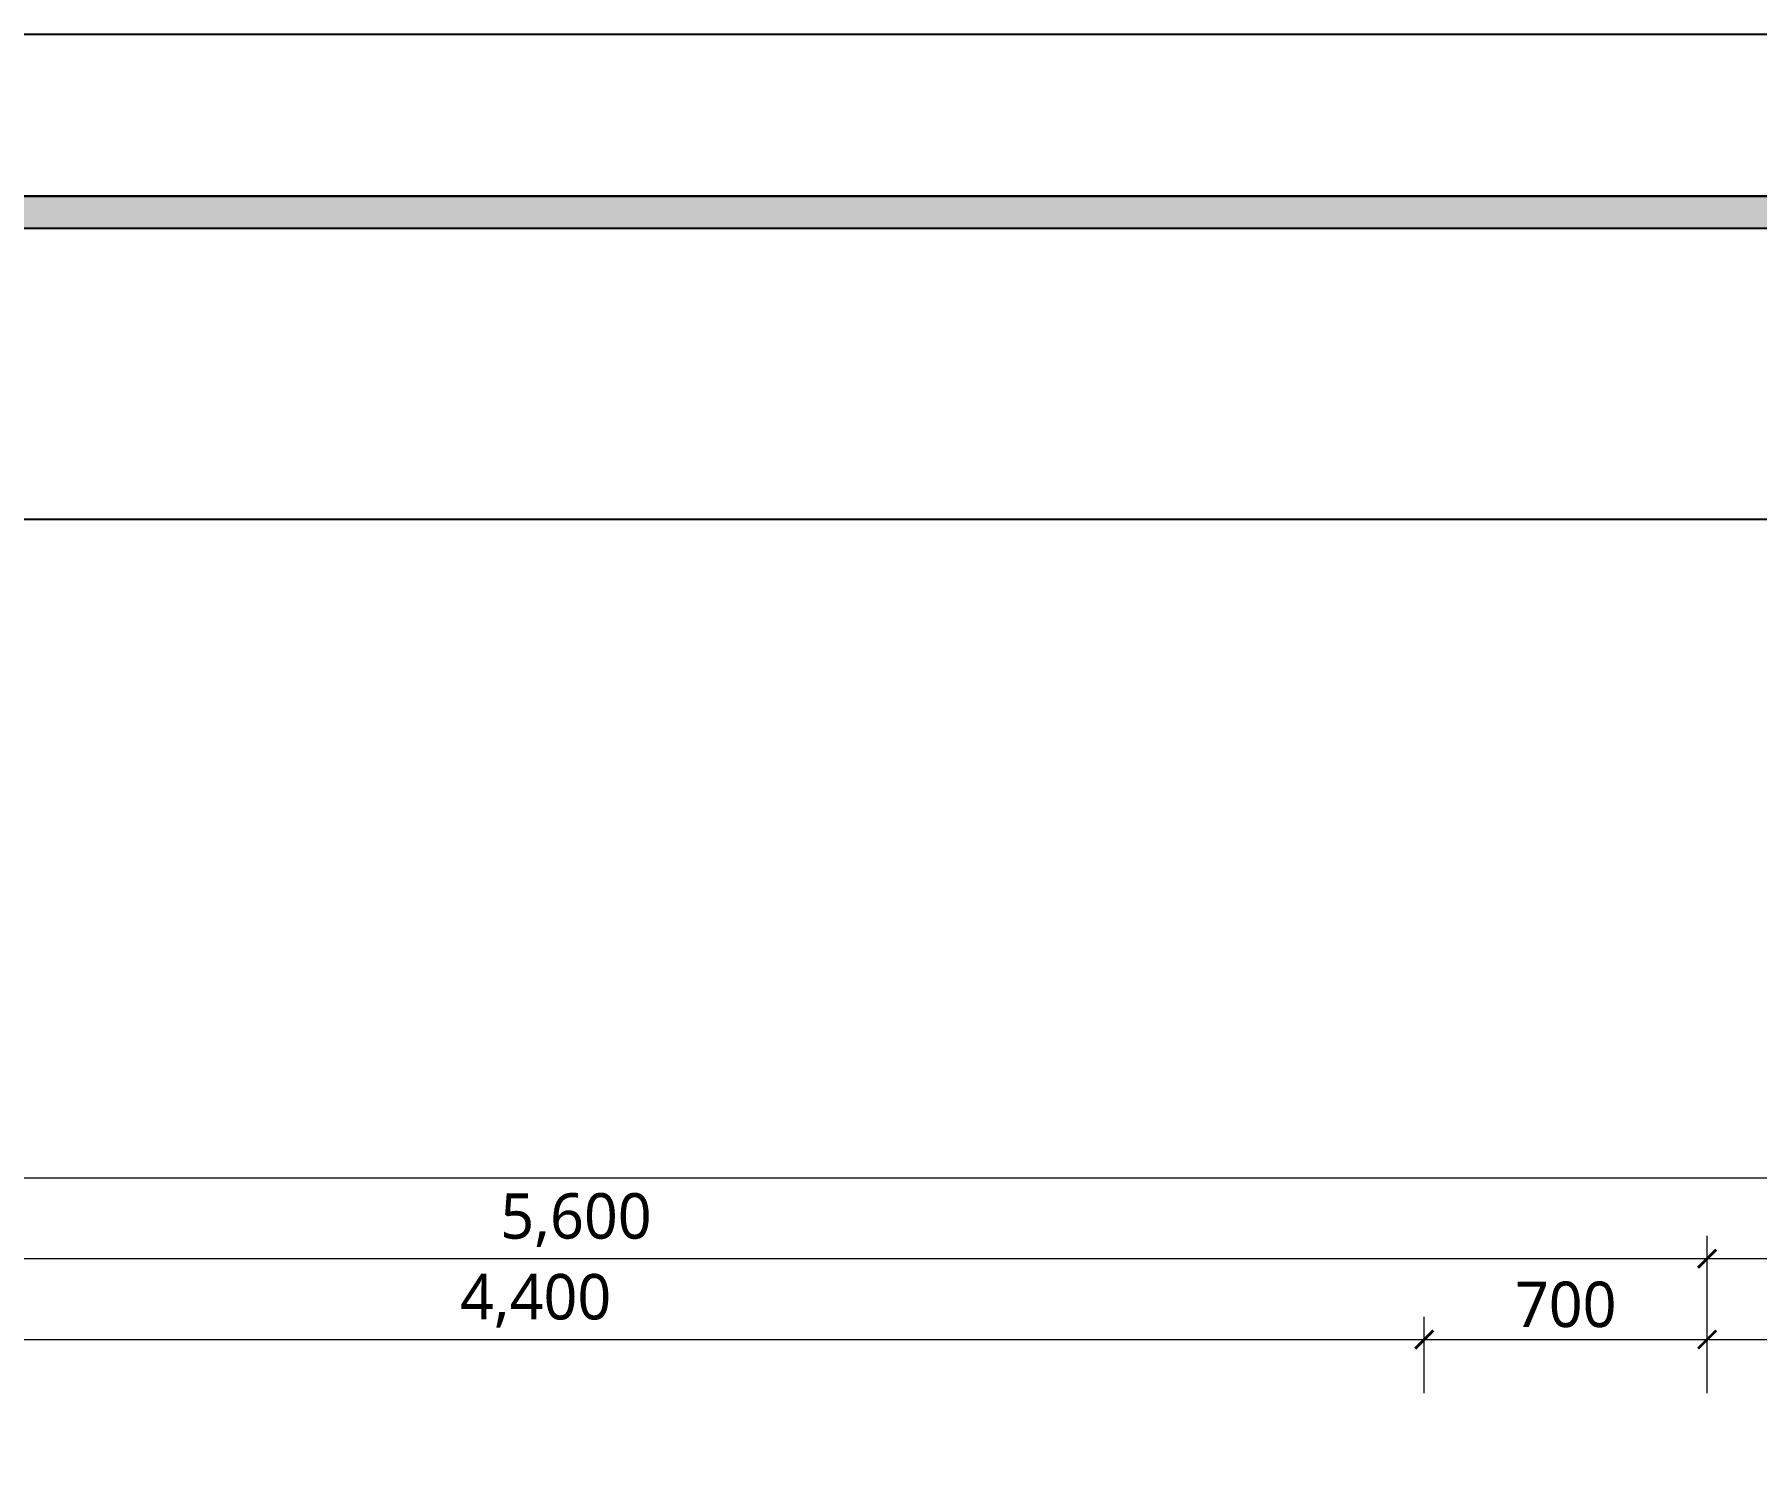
# Model space of a CAD drawing. Header units: metres. Extents: x 11578468 to 47831421, y -58341524 to -14256839.
# Drawn here: x 23839787 to 23844050, y -29052054 to -29048502 of the extents above; entities that cross this region are included whole.
import ezdxf
from ezdxf.enums import TextEntityAlignment as Align

# ---------------------------------------------------------------- set-up
doc = ezdxf.new("R2010")
doc.units = ezdxf.units.M
doc.header["$LTSCALE"] = 50
doc.header["$MEASUREMENT"] = 0
doc.linetypes.add('DH-HID2', pattern=[1.2, 0.8, -0.4])
doc.layers.get('0').update_dxf_attribs({"linetype": 'CONTINUOUS'})
doc.layers.get('DEFPOINTS').update_dxf_attribs({"linetype": 'CONTINUOUS'})
for name, color, linetype in [('FORM(YOURNAME)-1', 1, 'CONTINUOUS'), ('FORM(YOURNAME)-11', 1, 'CONTINUOUS'), ('FU-FURM', 251, 'DH-HID2')]:
    doc.layers.add(name, color=color, linetype=linetype)
doc.layers.add('ha', color=8, linetype='CONTINUOUS', lineweight=5)
doc.styles.add('N 맑은고딕', font='malgun.ttf')
doc.styles.add('YOURNAME', font='malgun.ttf')

# ---------------------------------------------------------------- blocks, each defined once
blk = doc.blocks.new('FORM-ELEVATION')
at = {"layer": 'FORM(YOURNAME)-11'}
h = blk.add_hatch(color=256, dxfattribs=at)
h.dxf.hatch_style = 1
h.paths.add_polyline_path([(-10309, 35708), (71691, 35708), (71691, 35508), (-10309, 35508)])
h.paths.add_polyline_path([(-10309, -21492), (71691, -21492), (71691, -21692), (-10309, -21692)])
at = {"layer": 'DEFPOINTS', "color": 158}
blk.add_lwpolyline([(-10309, -21692), (71691, -21692), (71691, 35708), (-10309, 35708)], close=True, dxfattribs=at)
at = {"layer": 'DEFPOINTS'}
blk.add_lwpolyline([(-8309, 33708), (61071, 33708), (61071, -19692), (-8309, -19692)], close=True, dxfattribs=at)
at = {"layer": 'FORM(YOURNAME)-11', "color": 250}
blk.add_lwpolyline([(-11309, -22692), (72691, -22692), (72691, 36708), (-11309, 36708)], close=True, dxfattribs=at)
at = {"layer": 'FORM(YOURNAME)-11'}
blk.add_lwpolyline([(-10309, 35708), (71691, 35708), (71691, 35508), (-10309, 35508)], close=True, dxfattribs=at)
at = {"layer": 'FORM(YOURNAME)-11', "color": 3, "style": 'YOURNAME'}
for tag, height, p in [('1', 451, (71041, -1219)), ('2', 451, (71041, -1863)), ('3', 451, (71041, -3150)), ('4', 451, (71041, -5081)), ('5', 515, (71041, -7398)), ('6', 515, (71041, -9650)), ('7', 515, (71041, -11903)), ('8', 515, (71041, -14155)), ('9', 515, (71041, -16408)), ('10', 515, (66791, -18596)), ('11', 515, (71041, -18660)), ('12', 515, (66791, -20848)), ('13', 515, (71041, -20848))]:
    blk.add_attdef(tag, text='', height=height, dxfattribs=at).set_placement(p, align=Align.MIDDLE_RIGHT)
blk = doc.blocks.new('_ArchTick')
at = {"color": 0, "linetype": 'ByBlock', "const_width": 0.15}
blk.add_lwpolyline([(-0.5, -0.5), (0.5, 0.5)], dxfattribs=at)
blk = doc.blocks.new('gasdgd')
at = {"layer": 'ha'}
for p, q in [((23835727.7, -29051332.3), (23852927.7, -29051332.3)), ((23843927.7, -29051864.8), (23843927.7, -29051476)), ((23843927.7, -29051864.8), (23843927.7, -29051476)), ((23843927.7, -29051532.3), (23838327.7, -29051532.3)), ((23852927.7, -29051532.3), (23843927.7, -29051532.3)), ((23843227.7, -29051864.8), (23843227.7, -29051676)), ((23843227.7, -29051864.8), (23843227.7, -29051676)), ((23843927.7, -29051864.8), (23843927.7, -29051676)), ((23843927.7, -29051864.8), (23843927.7, -29051676)), ((23838827.7, -29051732.3), (23843227.7, -29051732.3)), ((23843227.7, -29051732.3), (23843927.7, -29051732.3)), ((23843927.7, -29051732.3), (23851027.7, -29051732.3))]:
    blk.add_line(p, q, dxfattribs=at)
at = {"layer": 'ha', "xscale": 45, "yscale": 45, "zscale": 45, "rotation": 180}
for p in [(23843927.7, -29051532.3), (23843227.7, -29051732.3), (23843927.7, -29051732.3)]:
    blk.add_blockref('_ArchTick', p, dxfattribs=at)
at = {"layer": 'ha', "xscale": 45, "yscale": 45, "zscale": 45}
for p in [(23843927.7, -29051532.3), (23843227.7, -29051732.3), (23843927.7, -29051732.3)]:
    blk.add_blockref('_ArchTick', p, dxfattribs=at)
at = {"layer": 'ha', "char_height": 112.5, "attachment_point": 5, "style": 'N 맑은고딕'}
for s, insert in [('5,600', (23841127.7, -29051436.6)), ('4,400', (23841027.7, -29051636.6)), ('700', (23843577.7, -29051646))]:
    blk.add_mtext(s, dxfattribs=dict(at, insert=insert))

msp = doc.modelspace()

# ---------------------------------------------------------------- block references
at = {"layer": 'FORM(YOURNAME)-1', "xscale": 0.4, "yscale": 0.4, "zscale": 0.4}
msp.add_blockref('FORM-ELEVATION', (23831853.2, -29063185.2), dxfattribs=at)
at = {"layer": 'FU-FURM', "color": 8, "ltscale": 30}
msp.add_blockref('gasdgd', (0, 0), dxfattribs=at)

doc.saveas('drawing.dxf')
